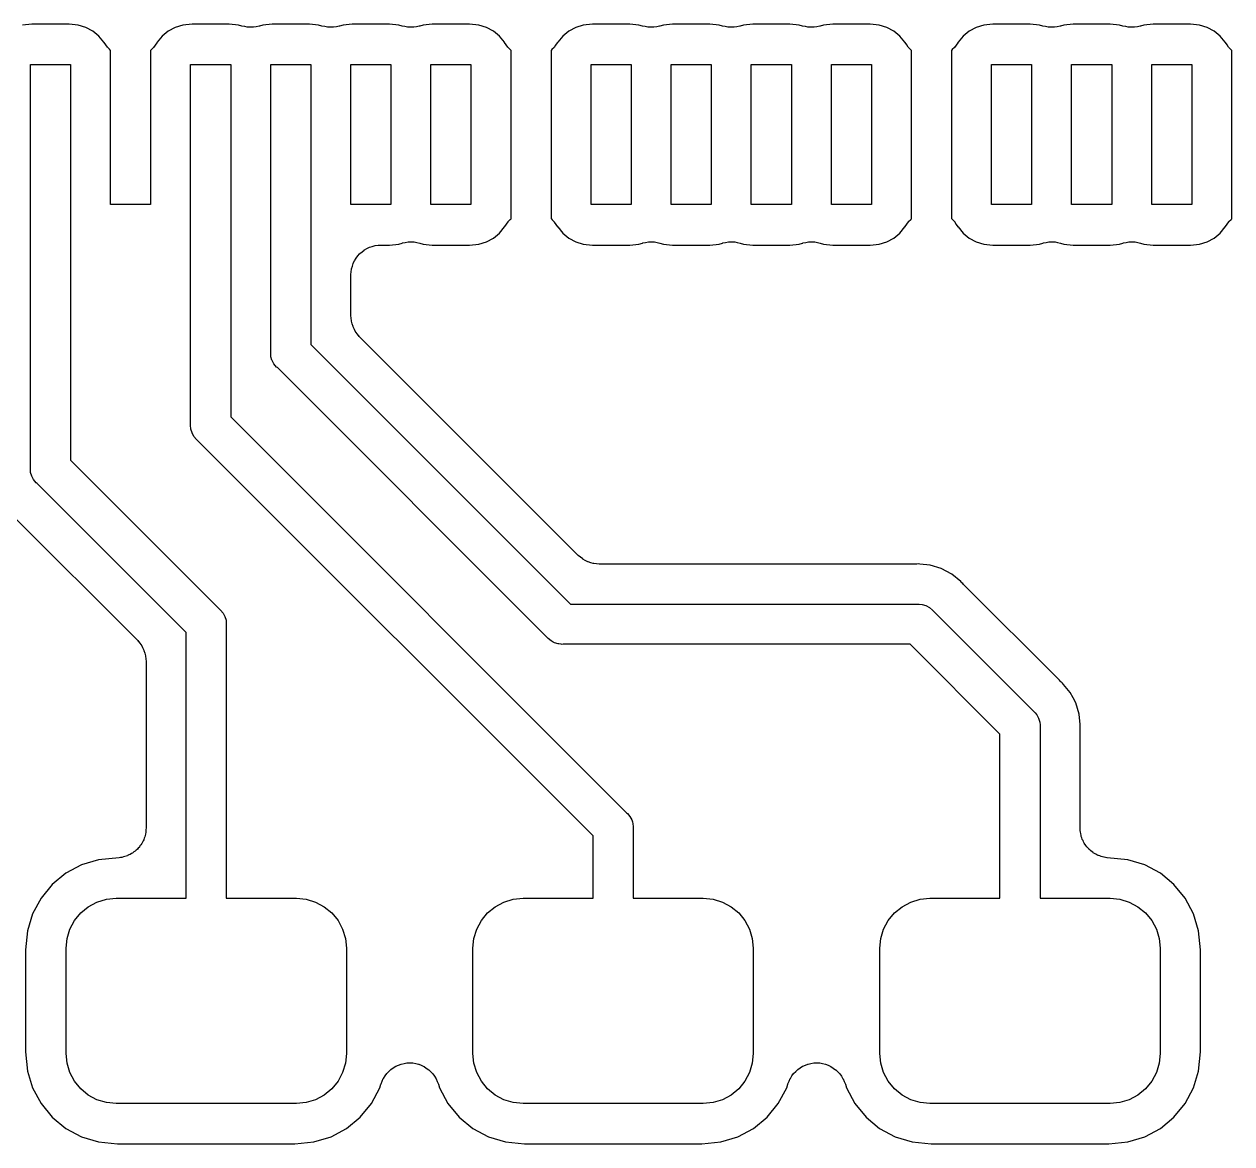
# Model space of a CAD drawing. Extents: x 86.1 to 155.4, y -71.6 to -29.3.
# Drawn here: x 113.9 to 119.93, y -40.19 to -34.59 of the extents above; entities that cross this region are included whole.
import ezdxf

# ---------------------------------------------------------------- set-up
doc = ezdxf.new("R2010")
doc.units = 0
doc.layers.add('BLACK', color=7, linetype='CONTINUOUS')

msp = doc.modelspace()

# ---------------------------------------------------------------- linework, layer by layer
at = {"layer": 'BLACK', "linetype": 'CONTINUOUS'}
for p, q in [((113.937, -34.5943), (113.891, -34.5989)), ((114.123, -34.5943), (113.937, -34.5943)), ((114.169, -34.5989), (114.123, -34.5943)), ((114.207, -34.6103), (114.169, -34.5989)), ((114.242, -34.6289), (114.207, -34.6103)), ((114.653, -34.6103), (114.618, -34.6289)), ((114.691, -34.5989), (114.653, -34.6103)), ((114.737, -34.5943), (114.691, -34.5989)), ((114.923, -34.5943), (114.737, -34.5943)), ((114.969, -34.5989), (114.923, -34.5943)), ((114.986, -34.6041), (114.969, -34.5989)), ((115, -34.6068), (114.986, -34.6041)), ((115.013, -34.6097), (115, -34.6068)), ((115.014, -34.6097), (115.013, -34.6097)), ((115.015, -34.6099), (115.014, -34.6097)), ((115.029, -34.6099), (115.015, -34.6099)), ((115.043, -34.61), (115.029, -34.6099)), ((115.044, -34.6099), (115.043, -34.61)), ((115.058, -34.6072), (115.044, -34.6099)), ((115.044, -34.6099), (115.044, -34.6099)), ((115.072, -34.6047), (115.058, -34.6072)), ((115.073, -34.6042), (115.072, -34.6047)), ((115.074, -34.6041), (115.073, -34.6042)), ((115.073, -34.6042), (115.073, -34.6042)), ((115.073, -34.6042), (115.073, -34.6042)), ((115.091, -34.5989), (115.074, -34.6041)), ((115.137, -34.5943), (115.091, -34.5989)), ((115.323, -34.5943), (115.137, -34.5943)), ((115.369, -34.5989), (115.323, -34.5943)), ((115.386, -34.6041), (115.369, -34.5989)), ((115.4, -34.6068), (115.386, -34.6041)), ((115.413, -34.6097), (115.4, -34.6068)), ((115.414, -34.6097), (115.413, -34.6097)), ((115.415, -34.6099), (115.414, -34.6097)), ((115.429, -34.6099), (115.415, -34.6099)), ((115.443, -34.61), (115.429, -34.6099)), ((115.444, -34.6099), (115.443, -34.61)), ((115.458, -34.6072), (115.444, -34.6099)), ((115.444, -34.6099), (115.444, -34.6099)), ((115.472, -34.6047), (115.458, -34.6072)), ((115.473, -34.6042), (115.472, -34.6047)), ((115.474, -34.6041), (115.473, -34.6042)), ((115.473, -34.6042), (115.473, -34.6042)), ((115.473, -34.6042), (115.473, -34.6042)), ((115.491, -34.5989), (115.474, -34.6041)), ((115.537, -34.5943), (115.491, -34.5989)), ((115.723, -34.5943), (115.537, -34.5943)), ((115.769, -34.5989), (115.723, -34.5943)), ((115.786, -34.6041), (115.769, -34.5989)), ((115.8, -34.6068), (115.786, -34.6041)), ((115.813, -34.6097), (115.8, -34.6068)), ((115.814, -34.6097), (115.813, -34.6097)), ((115.815, -34.6099), (115.814, -34.6097)), ((115.829, -34.6099), (115.815, -34.6099)), ((115.843, -34.61), (115.829, -34.6099)), ((115.844, -34.6099), (115.843, -34.61)), ((115.858, -34.6072), (115.844, -34.6099)), ((115.844, -34.6099), (115.844, -34.6099)), ((115.872, -34.6047), (115.858, -34.6072)), ((115.873, -34.6042), (115.872, -34.6047)), ((115.874, -34.6041), (115.873, -34.6042)), ((115.873, -34.6042), (115.873, -34.6042)), ((115.873, -34.6042), (115.873, -34.6042)), ((115.891, -34.5989), (115.874, -34.6041)), ((115.937, -34.5943), (115.891, -34.5989)), ((116.123, -34.5943), (115.937, -34.5943)), ((116.169, -34.5989), (116.123, -34.5943)), ((116.207, -34.6103), (116.169, -34.5989)), ((116.242, -34.6289), (116.207, -34.6103)), ((116.653, -34.6103), (116.618, -34.6289)), ((116.691, -34.5989), (116.653, -34.6103)), ((116.737, -34.5943), (116.691, -34.5989)), ((116.923, -34.5943), (116.737, -34.5943)), ((116.969, -34.5989), (116.923, -34.5943)), ((116.986, -34.6041), (116.969, -34.5989)), ((117, -34.6068), (116.986, -34.6041)), ((117.013, -34.6097), (117, -34.6068)), ((117.014, -34.6097), (117.013, -34.6097)), ((117.015, -34.6099), (117.014, -34.6097)), ((117.029, -34.6099), (117.015, -34.6099)), ((117.043, -34.61), (117.029, -34.6099)), ((117.044, -34.6099), (117.043, -34.61)), ((117.058, -34.6072), (117.044, -34.6099)), ((117.044, -34.6099), (117.044, -34.6099)), ((117.072, -34.6047), (117.058, -34.6072)), ((117.073, -34.6042), (117.072, -34.6047)), ((117.074, -34.6041), (117.073, -34.6042)), ((117.073, -34.6042), (117.073, -34.6042)), ((117.073, -34.6042), (117.073, -34.6042)), ((117.091, -34.5989), (117.074, -34.6041)), ((117.137, -34.5943), (117.091, -34.5989)), ((117.323, -34.5943), (117.137, -34.5943)), ((117.369, -34.5989), (117.323, -34.5943)), ((117.386, -34.6041), (117.369, -34.5989)), ((117.4, -34.6068), (117.386, -34.6041)), ((117.413, -34.6097), (117.4, -34.6068)), ((117.414, -34.6097), (117.413, -34.6097)), ((117.415, -34.6099), (117.414, -34.6097)), ((117.429, -34.6099), (117.415, -34.6099)), ((117.443, -34.61), (117.429, -34.6099)), ((117.444, -34.6099), (117.443, -34.61)), ((117.458, -34.6072), (117.444, -34.6099)), ((117.444, -34.6099), (117.444, -34.6099)), ((117.472, -34.6047), (117.458, -34.6072)), ((117.473, -34.6042), (117.472, -34.6047)), ((117.474, -34.6041), (117.473, -34.6042)), ((117.473, -34.6042), (117.473, -34.6042)), ((117.473, -34.6042), (117.473, -34.6042)), ((117.491, -34.5989), (117.474, -34.6041)), ((117.537, -34.5943), (117.491, -34.5989)), ((117.723, -34.5943), (117.537, -34.5943)), ((117.769, -34.5989), (117.723, -34.5943)), ((117.786, -34.6041), (117.769, -34.5989)), ((117.8, -34.6068), (117.786, -34.6041)), ((117.813, -34.6097), (117.8, -34.6068)), ((117.814, -34.6097), (117.813, -34.6097)), ((117.815, -34.6099), (117.814, -34.6097)), ((117.829, -34.6099), (117.815, -34.6099)), ((117.843, -34.61), (117.829, -34.6099)), ((117.844, -34.6099), (117.843, -34.61)), ((117.858, -34.6072), (117.844, -34.6099)), ((117.844, -34.6099), (117.844, -34.6099)), ((117.872, -34.6047), (117.858, -34.6072)), ((117.873, -34.6042), (117.872, -34.6047)), ((117.874, -34.6041), (117.873, -34.6042)), ((117.873, -34.6042), (117.873, -34.6042)), ((117.873, -34.6042), (117.873, -34.6042)), ((117.891, -34.5989), (117.874, -34.6041)), ((117.937, -34.5943), (117.891, -34.5989)), ((118.123, -34.5943), (117.937, -34.5943)), ((118.169, -34.5989), (118.123, -34.5943)), ((118.207, -34.6103), (118.169, -34.5989)), ((118.242, -34.6289), (118.207, -34.6103)), ((118.653, -34.6103), (118.618, -34.6289)), ((118.691, -34.5989), (118.653, -34.6103)), ((118.737, -34.5943), (118.691, -34.5989)), ((118.923, -34.5943), (118.737, -34.5943)), ((118.969, -34.5989), (118.923, -34.5943)), ((118.986, -34.6041), (118.969, -34.5989)), ((119, -34.6068), (118.986, -34.6041)), ((119.013, -34.6097), (119, -34.6068)), ((119.014, -34.6097), (119.013, -34.6097)), ((119.015, -34.6099), (119.014, -34.6097)), ((119.029, -34.6099), (119.015, -34.6099)), ((119.043, -34.61), (119.029, -34.6099)), ((119.044, -34.6099), (119.043, -34.61)), ((119.058, -34.6072), (119.044, -34.6099)), ((119.044, -34.6099), (119.044, -34.6099)), ((119.072, -34.6047), (119.058, -34.6072)), ((119.073, -34.6042), (119.072, -34.6047)), ((119.074, -34.6041), (119.073, -34.6042)), ((119.073, -34.6042), (119.073, -34.6042)), ((119.073, -34.6042), (119.073, -34.6042)), ((119.091, -34.5989), (119.074, -34.6041)), ((119.137, -34.5943), (119.091, -34.5989)), ((119.323, -34.5943), (119.137, -34.5943)), ((119.369, -34.5989), (119.323, -34.5943)), ((119.386, -34.6041), (119.369, -34.5989)), ((119.4, -34.6068), (119.386, -34.6041)), ((119.413, -34.6097), (119.4, -34.6068)), ((119.414, -34.6097), (119.413, -34.6097)), ((119.415, -34.6099), (119.414, -34.6097)), ((119.429, -34.6099), (119.415, -34.6099)), ((119.443, -34.61), (119.429, -34.6099)), ((119.444, -34.6099), (119.443, -34.61)), ((119.458, -34.6072), (119.444, -34.6099)), ((119.444, -34.6099), (119.444, -34.6099)), ((119.472, -34.6047), (119.458, -34.6072)), ((119.473, -34.6042), (119.472, -34.6047)), ((119.474, -34.6041), (119.473, -34.6042)), ((119.473, -34.6042), (119.473, -34.6042)), ((119.473, -34.6042), (119.473, -34.6042)), ((119.491, -34.5989), (119.474, -34.6041)), ((119.537, -34.5943), (119.491, -34.5989)), ((119.723, -34.5943), (119.537, -34.5943)), ((119.769, -34.5989), (119.723, -34.5943)), ((119.807, -34.6103), (119.769, -34.5989)), ((119.842, -34.6289), (119.807, -34.6103)), ((114.272, -34.6539), (114.242, -34.6289)), ((114.297, -34.6844), (114.272, -34.6539)), ((114.588, -34.6539), (114.563, -34.6844)), ((114.618, -34.6289), (114.588, -34.6539)), ((116.272, -34.6539), (116.242, -34.6289)), ((116.297, -34.6844), (116.272, -34.6539)), ((116.588, -34.6539), (116.563, -34.6844)), ((116.618, -34.6289), (116.588, -34.6539)), ((118.272, -34.6539), (118.242, -34.6289)), ((118.297, -34.6844), (118.272, -34.6539)), ((118.588, -34.6539), (118.563, -34.6844)), ((118.618, -34.6289), (118.588, -34.6539)), ((119.872, -34.6539), (119.842, -34.6289)), ((119.897, -34.6844), (119.872, -34.6539)), ((114.298, -34.6855), (114.297, -34.6844)), ((114.306, -34.6973), (114.298, -34.6855)), ((114.314, -34.7093), (114.306, -34.6973)), ((114.314, -34.7096), (114.314, -34.7093)), ((114.314, -34.7098), (114.314, -34.7096)), ((114.324, -34.7201), (114.314, -34.7098)), ((114.33, -34.726), (114.324, -34.7201)), ((114.33, -34.796), (114.33, -34.726)), ((114.534, -34.7214), (114.53, -34.7258)), ((114.53, -34.7258), (114.53, -35.496)), ((114.545, -34.7115), (114.534, -34.7214)), ((114.553, -34.699), (114.545, -34.711)), ((114.545, -34.711), (114.545, -34.7112)), ((114.545, -34.7112), (114.545, -34.7115)), ((114.561, -34.6873), (114.553, -34.699)), ((114.562, -34.6868), (114.561, -34.6873)), ((114.563, -34.6844), (114.562, -34.6855)), ((114.562, -34.6855), (114.562, -34.6867)), ((114.562, -34.6867), (114.562, -34.6868)), ((114.562, -34.6868), (114.562, -34.6868)), ((116.298, -34.6855), (116.297, -34.6844)), ((116.306, -34.6973), (116.298, -34.6855)), ((116.314, -34.7093), (116.306, -34.6973)), ((116.314, -34.7096), (116.314, -34.7093)), ((116.314, -34.7098), (116.314, -34.7096)), ((116.324, -34.7201), (116.314, -34.7098)), ((116.33, -34.726), (116.324, -34.7201)), ((116.33, -34.796), (116.33, -34.726)), ((116.534, -34.7214), (116.53, -34.7258)), ((116.53, -34.7258), (116.53, -35.566)), ((116.545, -34.7115), (116.534, -34.7214)), ((116.553, -34.699), (116.545, -34.711)), ((116.545, -34.711), (116.545, -34.7112)), ((116.545, -34.7112), (116.545, -34.7115)), ((116.561, -34.6873), (116.553, -34.699)), ((116.562, -34.6868), (116.561, -34.6873)), ((116.563, -34.6844), (116.562, -34.6855)), ((116.562, -34.6855), (116.562, -34.6867)), ((116.562, -34.6867), (116.562, -34.6868)), ((116.562, -34.6868), (116.562, -34.6868)), ((118.298, -34.6855), (118.297, -34.6844)), ((118.306, -34.6973), (118.298, -34.6855)), ((118.314, -34.7093), (118.306, -34.6973)), ((118.314, -34.7096), (118.314, -34.7093)), ((118.314, -34.7098), (118.314, -34.7096)), ((118.324, -34.7201), (118.314, -34.7098)), ((118.33, -34.726), (118.324, -34.7201)), ((118.33, -34.796), (118.33, -34.726)), ((118.534, -34.7214), (118.53, -34.7258)), ((118.53, -34.7258), (118.53, -35.566)), ((118.545, -34.7115), (118.534, -34.7214)), ((118.553, -34.699), (118.545, -34.711)), ((118.545, -34.711), (118.545, -34.7112)), ((118.545, -34.7112), (118.545, -34.7115)), ((118.561, -34.6873), (118.553, -34.699)), ((118.562, -34.6868), (118.561, -34.6873)), ((118.563, -34.6844), (118.562, -34.6855)), ((118.562, -34.6855), (118.562, -34.6867)), ((118.562, -34.6867), (118.562, -34.6868)), ((118.562, -34.6868), (118.562, -34.6868)), ((119.898, -34.6855), (119.897, -34.6844)), ((119.906, -34.6973), (119.898, -34.6855)), ((119.914, -34.7093), (119.906, -34.6973)), ((119.914, -34.7096), (119.914, -34.7093)), ((119.914, -34.7098), (119.914, -34.7096)), ((119.924, -34.7201), (119.914, -34.7098)), ((119.93, -34.726), (119.924, -34.7201)), ((119.93, -34.796), (119.93, -34.726)), ((113.93, -35.1411), (113.93, -34.796)), ((113.93, -34.796), (114.13, -34.796)), ((114.13, -34.796), (114.13, -36.7726)), ((114.33, -35.496), (114.33, -34.796)), ((114.73, -35.1411), (114.73, -34.796)), ((114.73, -34.796), (114.93, -34.796)), ((114.93, -34.796), (114.93, -36.5566)), ((115.13, -35.1411), (115.13, -34.796)), ((115.13, -34.796), (115.33, -34.796)), ((115.33, -34.796), (115.33, -36.1946)), ((115.53, -35.496), (115.53, -34.796)), ((115.53, -34.796), (115.73, -34.796)), ((115.73, -34.796), (115.73, -35.496)), ((115.93, -35.496), (115.93, -34.796)), ((115.93, -34.796), (116.13, -34.796)), ((116.13, -34.796), (116.13, -35.496)), ((116.33, -35.1411), (116.33, -34.796)), ((116.73, -35.496), (116.73, -34.796)), ((116.73, -34.796), (116.93, -34.796)), ((116.93, -34.796), (116.93, -35.496)), ((117.13, -35.496), (117.13, -34.796)), ((117.13, -34.796), (117.33, -34.796)), ((117.33, -34.796), (117.33, -35.496)), ((117.53, -35.496), (117.53, -34.796)), ((117.53, -34.796), (117.73, -34.796)), ((117.73, -34.796), (117.73, -35.496)), ((117.93, -35.496), (117.93, -34.796)), ((117.93, -34.796), (118.13, -34.796)), ((118.13, -34.796), (118.13, -35.496)), ((118.33, -35.496), (118.33, -34.796)), ((118.33, -34.796), (118.33, -34.796)), ((118.73, -35.496), (118.73, -34.796)), ((118.73, -34.796), (118.93, -34.796)), ((118.93, -34.796), (118.93, -35.496)), ((119.13, -35.496), (119.13, -34.796)), ((119.13, -34.796), (119.33, -34.796)), ((119.33, -34.796), (119.33, -35.496)), ((119.53, -35.496), (119.53, -34.796)), ((119.53, -34.796), (119.73, -34.796)), ((119.73, -34.796), (119.73, -35.496)), ((119.93, -35.1411), (119.93, -34.796)), ((113.93, -36.8091), (113.93, -35.1411)), ((114.73, -36.5931), (114.73, -35.1411)), ((115.13, -36.2311), (115.13, -35.1411)), ((116.33, -35.5662), (116.33, -35.1411)), ((119.93, -35.5662), (119.93, -35.1411)), ((114.53, -35.496), (114.33, -35.496)), ((115.73, -35.496), (115.53, -35.496)), ((116.13, -35.496), (115.93, -35.496)), ((116.93, -35.496), (116.73, -35.496)), ((117.33, -35.496), (117.13, -35.496)), ((117.73, -35.496), (117.53, -35.496)), ((118.13, -35.496), (117.93, -35.496)), ((118.33, -35.5662), (118.33, -35.496)), ((118.33, -35.496), (118.33, -35.496)), ((118.93, -35.496), (118.73, -35.496)), ((119.33, -35.496), (119.13, -35.496)), ((119.73, -35.496), (119.53, -35.496)), ((116.307, -35.5928), (116.315, -35.581)), ((116.315, -35.5805), (116.326, -35.5706)), ((116.315, -35.5808), (116.315, -35.5805)), ((116.315, -35.581), (116.315, -35.5808)), ((116.326, -35.5706), (116.33, -35.5662)), ((116.53, -35.566), (116.536, -35.5719)), ((116.536, -35.5719), (116.546, -35.5822)), ((116.546, -35.5822), (116.546, -35.5824)), ((116.546, -35.5824), (116.546, -35.5827)), ((116.546, -35.5827), (116.554, -35.5946)), ((118.307, -35.5928), (118.315, -35.581)), ((118.315, -35.5805), (118.326, -35.5706)), ((118.315, -35.5808), (118.315, -35.5805)), ((118.315, -35.581), (118.315, -35.5808)), ((118.326, -35.5706), (118.33, -35.5662)), ((118.53, -35.566), (118.536, -35.5719)), ((118.536, -35.5719), (118.546, -35.5822)), ((118.546, -35.5822), (118.546, -35.5824)), ((118.546, -35.5824), (118.546, -35.5827)), ((118.546, -35.5827), (118.554, -35.5946)), ((119.907, -35.5928), (119.915, -35.581)), ((119.915, -35.5805), (119.926, -35.5706)), ((119.915, -35.5808), (119.915, -35.5805)), ((119.915, -35.581), (119.915, -35.5808)), ((119.926, -35.5706), (119.93, -35.5662)), ((116.242, -35.6631), (116.272, -35.6381)), ((116.272, -35.6381), (116.297, -35.6076)), ((116.297, -35.6076), (116.298, -35.6065)), ((116.298, -35.6052), (116.299, -35.6047)), ((116.298, -35.6053), (116.298, -35.6052)), ((116.298, -35.6052), (116.298, -35.6052)), ((116.298, -35.6065), (116.298, -35.6053)), ((116.299, -35.6047), (116.307, -35.5928)), ((116.554, -35.5946), (116.562, -35.6065)), ((116.562, -35.6065), (116.563, -35.6076)), ((116.563, -35.6076), (116.588, -35.6381)), ((116.588, -35.6381), (116.618, -35.6631)), ((118.242, -35.6631), (118.272, -35.6381)), ((118.272, -35.6381), (118.297, -35.6076)), ((118.297, -35.6076), (118.298, -35.6065)), ((118.298, -35.6052), (118.299, -35.6047)), ((118.298, -35.6053), (118.298, -35.6052)), ((118.298, -35.6052), (118.298, -35.6052)), ((118.298, -35.6065), (118.298, -35.6053)), ((118.299, -35.6047), (118.307, -35.5928)), ((118.554, -35.5946), (118.562, -35.6065)), ((118.562, -35.6065), (118.563, -35.6076)), ((118.563, -35.6076), (118.588, -35.6381)), ((118.588, -35.6381), (118.618, -35.6631)), ((119.842, -35.6631), (119.872, -35.6381)), ((119.872, -35.6381), (119.897, -35.6076)), ((119.897, -35.6076), (119.898, -35.6065)), ((119.898, -35.6052), (119.899, -35.6047)), ((119.898, -35.6053), (119.898, -35.6052)), ((119.898, -35.6052), (119.898, -35.6052)), ((119.898, -35.6065), (119.898, -35.6053)), ((119.899, -35.6047), (119.907, -35.5928)), ((115.624, -35.7086), (115.637, -35.7046)), ((115.637, -35.7046), (115.651, -35.7005)), ((115.651, -35.7005), (115.652, -35.7004)), ((115.651, -35.7005), (115.651, -35.7005)), ((115.652, -35.7004), (115.666, -35.6991)), ((115.666, -35.6991), (115.68, -35.6977)), ((115.68, -35.6977), (115.723, -35.6977)), ((115.723, -35.6977), (115.769, -35.6931)), ((115.769, -35.6931), (115.786, -35.6879)), ((115.786, -35.6879), (115.787, -35.6878)), ((115.787, -35.6878), (115.788, -35.6873)), ((115.787, -35.6878), (115.787, -35.6878)), ((115.787, -35.6878), (115.787, -35.6878)), ((115.788, -35.6873), (115.802, -35.6848)), ((115.802, -35.6848), (115.816, -35.6821)), ((115.816, -35.6821), (115.817, -35.682)), ((115.816, -35.6821), (115.816, -35.6821)), ((115.817, -35.682), (115.831, -35.6821)), ((115.831, -35.6821), (115.845, -35.6821)), ((115.845, -35.6821), (115.846, -35.6823)), ((115.846, -35.6823), (115.847, -35.6823)), ((115.847, -35.6823), (115.86, -35.6852)), ((115.86, -35.6852), (115.874, -35.6879)), ((115.874, -35.6879), (115.891, -35.6931)), ((115.891, -35.6931), (115.937, -35.6977)), ((115.937, -35.6977), (116.123, -35.6977)), ((116.123, -35.6977), (116.169, -35.6931)), ((116.169, -35.6931), (116.207, -35.6817)), ((116.207, -35.6817), (116.242, -35.6631)), ((116.618, -35.6631), (116.653, -35.6817)), ((116.653, -35.6817), (116.691, -35.6931)), ((116.691, -35.6931), (116.737, -35.6977)), ((116.737, -35.6977), (116.923, -35.6977)), ((116.923, -35.6977), (116.969, -35.6931)), ((116.969, -35.6931), (116.986, -35.6879)), ((116.986, -35.6879), (116.987, -35.6878)), ((116.987, -35.6878), (116.988, -35.6873)), ((116.987, -35.6878), (116.987, -35.6878)), ((116.987, -35.6878), (116.987, -35.6878)), ((116.988, -35.6873), (117.002, -35.6848)), ((117.002, -35.6848), (117.016, -35.6821)), ((117.016, -35.6821), (117.017, -35.682)), ((117.016, -35.6821), (117.016, -35.6821)), ((117.017, -35.682), (117.031, -35.6821)), ((117.031, -35.6821), (117.045, -35.6821)), ((117.045, -35.6821), (117.046, -35.6823)), ((117.046, -35.6823), (117.047, -35.6823)), ((117.047, -35.6823), (117.06, -35.6852)), ((117.06, -35.6852), (117.074, -35.6879)), ((117.074, -35.6879), (117.091, -35.6931)), ((117.091, -35.6931), (117.137, -35.6977)), ((117.137, -35.6977), (117.323, -35.6977)), ((117.323, -35.6977), (117.369, -35.6931)), ((117.369, -35.6931), (117.386, -35.6879)), ((117.386, -35.6879), (117.387, -35.6878)), ((117.387, -35.6878), (117.388, -35.6873)), ((117.387, -35.6878), (117.387, -35.6878)), ((117.387, -35.6878), (117.387, -35.6878)), ((117.388, -35.6873), (117.402, -35.6848)), ((117.402, -35.6848), (117.416, -35.6821)), ((117.416, -35.6821), (117.417, -35.682)), ((117.416, -35.6821), (117.416, -35.6821)), ((117.417, -35.682), (117.431, -35.6821)), ((117.431, -35.6821), (117.445, -35.6821)), ((117.445, -35.6821), (117.446, -35.6823)), ((117.446, -35.6823), (117.447, -35.6823)), ((117.447, -35.6823), (117.46, -35.6852)), ((117.46, -35.6852), (117.474, -35.6879)), ((117.474, -35.6879), (117.491, -35.6931)), ((117.491, -35.6931), (117.537, -35.6977)), ((117.537, -35.6977), (117.723, -35.6977)), ((117.723, -35.6977), (117.769, -35.6931)), ((117.769, -35.6931), (117.786, -35.6879)), ((117.786, -35.6879), (117.787, -35.6878)), ((117.787, -35.6878), (117.788, -35.6873)), ((117.787, -35.6878), (117.787, -35.6878)), ((117.787, -35.6878), (117.787, -35.6878)), ((117.788, -35.6873), (117.802, -35.6848)), ((117.802, -35.6848), (117.816, -35.6821)), ((117.816, -35.6821), (117.817, -35.682)), ((117.816, -35.6821), (117.816, -35.6821)), ((117.817, -35.682), (117.831, -35.6821)), ((117.831, -35.6821), (117.845, -35.6821)), ((117.845, -35.6821), (117.846, -35.6823)), ((117.846, -35.6823), (117.847, -35.6823)), ((117.847, -35.6823), (117.86, -35.6852)), ((117.86, -35.6852), (117.874, -35.6879)), ((117.874, -35.6879), (117.891, -35.6931)), ((117.891, -35.6931), (117.937, -35.6977)), ((117.937, -35.6977), (118.123, -35.6977)), ((118.123, -35.6977), (118.169, -35.6931)), ((118.169, -35.6931), (118.207, -35.6817)), ((118.207, -35.6817), (118.242, -35.6631)), ((118.618, -35.6631), (118.653, -35.6817)), ((118.653, -35.6817), (118.691, -35.6931)), ((118.691, -35.6931), (118.737, -35.6977)), ((118.737, -35.6977), (118.923, -35.6977)), ((118.923, -35.6977), (118.969, -35.6931)), ((118.969, -35.6931), (118.986, -35.6879)), ((118.986, -35.6879), (118.987, -35.6878)), ((118.987, -35.6878), (118.988, -35.6873)), ((118.987, -35.6878), (118.987, -35.6878)), ((118.987, -35.6878), (118.987, -35.6878)), ((118.988, -35.6873), (119.002, -35.6848)), ((119.002, -35.6848), (119.016, -35.6821)), ((119.016, -35.6821), (119.017, -35.682)), ((119.016, -35.6821), (119.016, -35.6821)), ((119.017, -35.682), (119.031, -35.6821)), ((119.031, -35.6821), (119.045, -35.6821)), ((119.045, -35.6821), (119.046, -35.6823)), ((119.046, -35.6823), (119.047, -35.6823)), ((119.047, -35.6823), (119.06, -35.6852)), ((119.06, -35.6852), (119.074, -35.6879)), ((119.074, -35.6879), (119.091, -35.6931)), ((119.091, -35.6931), (119.137, -35.6977)), ((119.137, -35.6977), (119.323, -35.6977)), ((119.323, -35.6977), (119.369, -35.6931)), ((119.369, -35.6931), (119.386, -35.6879)), ((119.386, -35.6879), (119.387, -35.6878)), ((119.387, -35.6878), (119.388, -35.6873)), ((119.387, -35.6878), (119.387, -35.6878)), ((119.387, -35.6878), (119.387, -35.6878)), ((119.388, -35.6873), (119.402, -35.6848)), ((119.402, -35.6848), (119.416, -35.6821)), ((119.416, -35.6821), (119.417, -35.682)), ((119.416, -35.6821), (119.416, -35.6821)), ((119.417, -35.682), (119.431, -35.6821)), ((119.431, -35.6821), (119.445, -35.6821)), ((119.445, -35.6821), (119.446, -35.6823)), ((119.446, -35.6823), (119.447, -35.6823)), ((119.447, -35.6823), (119.46, -35.6852)), ((119.46, -35.6852), (119.474, -35.6879)), ((119.474, -35.6879), (119.491, -35.6931)), ((119.491, -35.6931), (119.537, -35.6977)), ((119.537, -35.6977), (119.723, -35.6977)), ((119.723, -35.6977), (119.769, -35.6931)), ((119.769, -35.6931), (119.807, -35.6817)), ((119.807, -35.6817), (119.842, -35.6631)), ((115.549, -35.7762), (115.556, -35.7638)), ((115.556, -35.7629), (115.565, -35.7521)), ((115.556, -35.7634), (115.556, -35.7629)), ((115.556, -35.7638), (115.556, -35.7634)), ((115.565, -35.7521), (115.574, -35.7413)), ((115.574, -35.7413), (115.575, -35.7409)), ((115.575, -35.7405), (115.586, -35.7317)), ((115.575, -35.7409), (115.575, -35.7405)), ((115.586, -35.7317), (115.597, -35.7228)), ((115.597, -35.7225), (115.598, -35.7222)), ((115.597, -35.7228), (115.597, -35.7225)), ((115.598, -35.7222), (115.61, -35.7156)), ((115.61, -35.7156), (115.623, -35.709)), ((115.623, -35.7089), (115.624, -35.7086)), ((115.623, -35.709), (115.623, -35.7089)), ((115.532, -35.8316), (115.533, -35.8175)), ((115.533, -35.8165), (115.538, -35.803)), ((115.533, -35.817), (115.533, -35.8165)), ((115.533, -35.8175), (115.533, -35.817)), ((115.538, -35.803), (115.542, -35.7896)), ((115.542, -35.7886), (115.549, -35.7762)), ((115.542, -35.7891), (115.542, -35.7886)), ((115.542, -35.7896), (115.542, -35.7891)), ((115.53, -35.8456), (115.532, -35.8316)), ((115.53, -35.8466), (115.53, -35.8456)), ((115.53, -35.8467), (115.53, -35.8466)), ((115.53, -35.8466), (115.53, -35.8466)), ((115.53, -35.8477), (115.53, -35.8467)), ((115.53, -36.0496), (115.53, -35.8477)), ((115.531, -36.0634), (115.53, -36.0496)), ((115.533, -36.0772), (115.531, -36.0634)), ((115.533, -36.078), (115.533, -36.0772)), ((115.533, -36.0787), (115.533, -36.078)), ((115.537, -36.0921), (115.533, -36.0787)), ((115.541, -36.1053), (115.537, -36.0921)), ((115.541, -36.106), (115.541, -36.1053)), ((115.541, -36.1068), (115.541, -36.106)), ((115.548, -36.119), (115.541, -36.1068)), ((115.554, -36.1313), (115.548, -36.119)), ((115.555, -36.1319), (115.554, -36.1313)), ((115.555, -36.1326), (115.555, -36.1319)), ((115.564, -36.1434), (115.555, -36.1326)), ((115.572, -36.1542), (115.564, -36.1434)), ((115.574, -36.1553), (115.572, -36.1542)), ((115.574, -36.1557), (115.574, -36.1553)), ((115.574, -36.1553), (115.574, -36.1553)), ((115.574, -36.1553), (115.574, -36.1553)), ((116.666, -37.2481), (115.574, -36.1557)), ((115.13, -36.236), (115.13, -36.2311)), ((115.131, -36.2556), (115.13, -36.236)), ((115.33, -36.1946), (116.627, -37.492)), ((115.136, -36.2721), (115.131, -36.2556)), ((115.137, -36.2745), (115.136, -36.2721)), ((115.146, -36.2918), (115.137, -36.2745)), ((115.159, -36.3071), (115.146, -36.2918)), ((115.163, -36.3102), (115.159, -36.3071)), ((116.512, -37.6592), (115.163, -36.3102)), ((114.73, -36.598), (114.73, -36.5931)), ((114.731, -36.6176), (114.73, -36.598)), ((114.93, -36.5566), (116.907, -38.5338)), ((114.737, -36.6363), (114.731, -36.6176)), ((114.737, -36.6365), (114.737, -36.6363)), ((114.746, -36.6538), (114.737, -36.6365)), ((114.759, -36.6691), (114.746, -36.6538)), ((114.763, -36.6722), (114.759, -36.6691)), ((116.74, -38.6494), (114.763, -36.6722)), ((114.13, -36.7726), (114.875, -37.5178)), ((113.93, -36.814), (113.93, -36.8091)), ((113.931, -36.8336), (113.93, -36.814)), ((113.937, -36.8515), (113.931, -36.8336)), ((113.937, -36.8525), (113.937, -36.8515)), ((113.946, -36.8698), (113.937, -36.8525)), ((113.959, -36.8851), (113.946, -36.8698)), ((113.963, -36.8882), (113.959, -36.8851)), ((114.708, -37.6334), (113.963, -36.8882)), ((113.833, -37.0418), (114.464, -37.6723)), ((116.677, -37.2569), (116.666, -37.2481)), ((116.688, -37.2658), (116.677, -37.2569)), ((116.688, -37.2661), (116.688, -37.2658)), ((116.689, -37.2666), (116.688, -37.2661)), ((116.701, -37.2732), (116.689, -37.2666)), ((116.713, -37.2799), (116.701, -37.2732)), ((116.714, -37.2801), (116.713, -37.2799)), ((116.715, -37.2805), (116.714, -37.2801)), ((116.728, -37.2845), (116.715, -37.2805)), ((116.741, -37.2887), (116.728, -37.2845)), ((116.742, -37.2888), (116.741, -37.2887)), ((116.743, -37.289), (116.742, -37.2888)), ((116.757, -37.2904), (116.743, -37.289)), ((116.77, -37.292), (116.757, -37.2904)), ((116.772, -37.292), (116.77, -37.292)), ((118.342, -37.292), (116.772, -37.292)), ((116.772, -37.292), (116.772, -37.292)), ((116.772, -37.292), (116.772, -37.292)), ((116.772, -37.292), (116.772, -37.292)), ((118.348, -37.2914), (118.342, -37.292)), ((118.355, -37.2915), (118.348, -37.2914)), ((118.357, -37.2913), (118.355, -37.2915)), ((118.364, -37.2905), (118.357, -37.2913)), ((118.371, -37.2913), (118.364, -37.2905)), ((118.423, -37.2963), (118.371, -37.2913)), ((118.371, -37.2913), (118.371, -37.2913)), ((118.479, -37.3135), (118.423, -37.2963)), ((118.531, -37.3414), (118.479, -37.3135)), ((118.577, -37.3788), (118.531, -37.3414)), ((118.582, -37.3846), (118.577, -37.3788)), ((118.586, -37.3891), (118.582, -37.3846)), ((118.59, -37.394), (118.586, -37.3891)), ((118.592, -37.3955), (118.59, -37.394)), ((119.069, -37.8722), (118.592, -37.3955)), ((116.627, -37.492), (118.359, -37.492)), ((118.359, -37.492), (118.364, -37.4915)), ((118.364, -37.4915), (118.369, -37.492)), ((118.369, -37.492), (118.369, -37.492)), ((118.369, -37.492), (118.384, -37.4934)), ((118.384, -37.4934), (118.402, -37.4992)), ((118.402, -37.4992), (118.42, -37.5085)), ((118.42, -37.5085), (118.435, -37.5209)), ((114.875, -37.5178), (114.879, -37.5209)), ((114.879, -37.5209), (114.892, -37.5362)), ((114.892, -37.5362), (114.901, -37.5535)), ((114.901, -37.5535), (114.907, -37.5724)), ((114.907, -37.5724), (114.908, -37.5871)), ((118.435, -37.5209), (118.438, -37.5248)), ((118.438, -37.5248), (118.939, -38.0258)), ((114.708, -38.961), (114.708, -37.6334)), ((114.908, -37.5871), (114.908, -37.5871)), ((114.908, -37.5871), (114.908, -37.592)), ((114.908, -37.592), (114.908, -37.5969)), ((114.908, -37.5969), (114.908, -38.961)), ((114.464, -37.6723), (114.464, -37.6727)), ((114.464, -37.6727), (114.464, -37.6727)), ((114.464, -37.6727), (114.464, -37.6727)), ((114.464, -37.6727), (114.466, -37.6738)), ((114.466, -37.6738), (114.474, -37.6846)), ((114.474, -37.6846), (114.483, -37.6954)), ((114.483, -37.6954), (114.483, -37.6961)), ((114.483, -37.6961), (114.484, -37.6967)), ((114.484, -37.6967), (114.49, -37.709)), ((116.515, -37.6631), (116.512, -37.6592)), ((116.53, -37.6755), (116.515, -37.6631)), ((116.541, -37.6816), (116.53, -37.6755)), ((116.548, -37.6848), (116.541, -37.6816)), ((116.566, -37.6906), (116.548, -37.6848)), ((116.568, -37.6907), (116.566, -37.6906)), ((116.581, -37.692), (116.568, -37.6907)), ((116.586, -37.6925), (116.581, -37.692)), ((116.581, -37.692), (116.581, -37.692)), ((116.591, -37.692), (116.586, -37.6925)), ((118.323, -37.692), (116.591, -37.692)), ((118.772, -38.1414), (118.323, -37.692)), ((114.49, -37.709), (114.497, -37.7212)), ((114.497, -37.7212), (114.497, -37.722)), ((114.497, -37.722), (114.497, -37.7227)), ((114.497, -37.7227), (114.501, -37.736)), ((114.501, -37.736), (114.505, -37.7493)), ((114.505, -37.7493), (114.505, -37.75)), ((114.505, -37.75), (114.505, -37.7508)), ((114.505, -37.7508), (114.507, -37.7646)), ((114.507, -37.7646), (114.508, -37.7784)), ((114.508, -37.7784), (114.508, -38.6093)), ((119.073, -37.8763), (119.069, -37.8722)), ((119.078, -37.8808), (119.073, -37.8763)), ((119.079, -37.8821), (119.078, -37.8808)), ((119.085, -37.8868), (119.079, -37.8821)), ((119.09, -37.8926), (119.085, -37.8868)), ((119.123, -37.9325), (119.09, -37.8926)), ((119.09, -37.8926), (119.09, -37.8926)), ((119.137, -37.9599), (119.123, -37.9325)), ((119.151, -37.9846), (119.137, -37.9599)), ((119.137, -37.9599), (119.137, -37.9599)), ((119.168, -38.0412), (119.151, -37.9846)), ((118.939, -38.0258), (118.943, -38.0289)), ((118.943, -38.0289), (118.946, -38.0328)), ((118.946, -38.0328), (118.946, -38.0328)), ((118.946, -38.0328), (118.947, -38.034)), ((118.947, -38.034), (118.956, -38.0442)), ((118.956, -38.0442), (118.965, -38.0615)), ((119.173, -38.0923), (119.168, -38.0412)), ((118.965, -38.0615), (118.971, -38.0804)), ((118.971, -38.0804), (118.972, -38.0951)), ((118.972, -38.0951), (118.972, -38.0951)), ((118.972, -38.0951), (118.972, -38.1)), ((118.972, -38.1), (118.972, -38.1049)), ((118.972, -38.1049), (118.972, -38.961)), ((119.172, -38.12), (119.173, -38.1137)), ((119.173, -38.0926), (119.173, -38.0923)), ((119.173, -38.1), (119.173, -38.0926)), ((119.173, -38.1074), (119.173, -38.1)), ((119.173, -38.1137), (119.173, -38.1074)), ((118.772, -38.961), (118.772, -38.1414)), ((119.172, -38.1221), (119.172, -38.12)), ((119.172, -38.6093), (119.172, -38.1221)), ((116.907, -38.5338), (116.911, -38.5369)), ((116.911, -38.5369), (116.924, -38.5522)), ((116.924, -38.5522), (116.933, -38.5695)), ((116.933, -38.5695), (116.936, -38.5796)), ((116.936, -38.5796), (116.939, -38.5884)), ((116.939, -38.5884), (116.939, -38.5884)), ((116.939, -38.5884), (116.94, -38.6031)), ((114.498, -38.6604), (114.496, -38.6674)), ((114.501, -38.6536), (114.498, -38.6604)), ((114.503, -38.647), (114.501, -38.6536)), ((114.505, -38.6405), (114.503, -38.647)), ((114.506, -38.6321), (114.505, -38.6395)), ((114.505, -38.6395), (114.505, -38.64)), ((114.505, -38.64), (114.505, -38.6405)), ((114.507, -38.6249), (114.506, -38.6321)), ((114.508, -38.6114), (114.507, -38.6182)), ((114.507, -38.6182), (114.507, -38.6249)), ((114.508, -38.6093), (114.508, -38.6103)), ((114.508, -38.6103), (114.508, -38.6104)), ((114.508, -38.6104), (114.508, -38.6104)), ((114.508, -38.6104), (114.508, -38.6114)), ((116.74, -38.961), (116.74, -38.6494)), ((116.94, -38.6031), (116.94, -38.6031)), ((116.94, -38.6031), (116.94, -38.608)), ((116.94, -38.608), (116.94, -38.6129)), ((116.94, -38.6129), (116.94, -38.961)), ((119.173, -38.6161), (119.172, -38.6093)), ((119.173, -38.6228), (119.173, -38.6161)), ((119.174, -38.6301), (119.173, -38.6228)), ((119.175, -38.6374), (119.174, -38.6301)), ((119.175, -38.6379), (119.175, -38.6374)), ((119.175, -38.6384), (119.175, -38.6379)), ((119.177, -38.6449), (119.175, -38.6384)), ((119.178, -38.6516), (119.177, -38.6449)), ((119.181, -38.6584), (119.178, -38.6516)), ((119.183, -38.6655), (119.181, -38.6584)), ((114.458, -38.7207), (114.453, -38.7255)), ((114.463, -38.7165), (114.458, -38.7207)), ((114.464, -38.7157), (114.463, -38.7161)), ((114.463, -38.7161), (114.463, -38.7165)), ((114.468, -38.71), (114.464, -38.7157)), ((114.474, -38.7049), (114.468, -38.71)), ((114.477, -38.6993), (114.474, -38.7049)), ((114.482, -38.6941), (114.477, -38.6993)), ((114.486, -38.6867), (114.482, -38.6932)), ((114.482, -38.6932), (114.482, -38.6936)), ((114.482, -38.6936), (114.482, -38.6941)), ((114.49, -38.6806), (114.486, -38.6867)), ((114.493, -38.6744), (114.49, -38.6806)), ((114.496, -38.6684), (114.493, -38.6744)), ((114.496, -38.6674), (114.496, -38.6679)), ((114.496, -38.6679), (114.496, -38.6684)), ((119.183, -38.666), (119.183, -38.6655)), ((119.183, -38.6665), (119.183, -38.666)), ((119.187, -38.6725), (119.183, -38.6665)), ((119.189, -38.6787), (119.187, -38.6725)), ((119.193, -38.6849), (119.189, -38.6787)), ((119.196, -38.6914), (119.193, -38.6849)), ((119.197, -38.6919), (119.196, -38.6914)), ((119.197, -38.6923), (119.197, -38.6919)), ((119.201, -38.6976), (119.197, -38.6923)), ((119.205, -38.7032), (119.201, -38.6976)), ((119.21, -38.7085), (119.205, -38.7032)), ((119.215, -38.7143), (119.21, -38.7085)), ((119.215, -38.7146), (119.215, -38.7143)), ((119.216, -38.715), (119.215, -38.7146)), ((119.221, -38.7193), (119.216, -38.715)), ((119.226, -38.7242), (119.221, -38.7193)), ((114.27, -38.7687), (114.185, -38.7944)), ((114.373, -38.7586), (114.27, -38.7687)), ((114.379, -38.7573), (114.373, -38.7586)), ((114.386, -38.7567), (114.379, -38.7573)), ((114.387, -38.7565), (114.386, -38.7567)), ((114.394, -38.7543), (114.387, -38.7565)), ((114.387, -38.7565), (114.387, -38.7565)), ((114.401, -38.7529), (114.394, -38.7543)), ((114.408, -38.7503), (114.401, -38.7529)), ((114.414, -38.7484), (114.408, -38.7503)), ((114.415, -38.7481), (114.414, -38.7484)), ((114.422, -38.7445), (114.415, -38.748)), ((114.415, -38.748), (114.415, -38.7481)), ((114.428, -38.7417), (114.422, -38.7445)), ((114.434, -38.738), (114.428, -38.7417)), ((114.44, -38.7348), (114.434, -38.738)), ((114.441, -38.7345), (114.44, -38.7348)), ((114.447, -38.7296), (114.441, -38.7342)), ((114.441, -38.7342), (114.441, -38.7345)), ((114.453, -38.7255), (114.447, -38.7296)), ((119.232, -38.7283), (119.226, -38.7242)), ((119.237, -38.7331), (119.232, -38.7283)), ((119.238, -38.7333), (119.237, -38.7331)), ((119.238, -38.7337), (119.238, -38.7333)), ((119.244, -38.7369), (119.238, -38.7337)), ((119.25, -38.7407), (119.244, -38.7369)), ((119.256, -38.7436), (119.25, -38.7407)), ((119.263, -38.7472), (119.256, -38.7436)), ((119.263, -38.7473), (119.263, -38.7472)), ((119.264, -38.7476), (119.263, -38.7473)), ((119.27, -38.7496), (119.264, -38.7476)), ((119.277, -38.7523), (119.27, -38.7496)), ((119.284, -38.7538), (119.277, -38.7523)), ((119.291, -38.756), (119.284, -38.7538)), ((119.291, -38.7561), (119.291, -38.756)), ((119.292, -38.7562), (119.291, -38.7561)), ((119.299, -38.757), (119.292, -38.7562)), ((119.305, -38.7584), (119.299, -38.757)), ((119.307, -38.7586), (119.305, -38.7584)), ((119.41, -38.7687), (119.307, -38.7586)), ((119.495, -38.7944), (119.41, -38.7687)), ((114.107, -38.836), (114.039, -38.8921)), ((114.185, -38.7944), (114.107, -38.836)), ((119.573, -38.836), (119.495, -38.7944)), ((119.641, -38.8921), (119.573, -38.836)), ((114.039, -38.8921), (113.983, -38.9605)), ((119.697, -38.9605), (119.641, -38.8921)), ((113.983, -38.9605), (113.941, -39.0384)), ((114.309, -38.9658), (114.358, -38.961)), ((114.358, -38.961), (114.708, -38.961)), ((114.908, -38.961), (115.258, -38.961)), ((115.258, -38.961), (115.307, -38.9658)), ((116.341, -38.9658), (116.39, -38.961)), ((116.39, -38.961), (116.74, -38.961)), ((116.94, -38.961), (117.29, -38.961)), ((117.29, -38.961), (117.339, -38.9658)), ((118.373, -38.9658), (118.422, -38.961)), ((118.422, -38.961), (118.772, -38.961)), ((118.972, -38.961), (119.322, -38.961)), ((119.322, -38.961), (119.371, -38.9658)), ((119.739, -39.0384), (119.697, -38.9605)), ((114.181, -39.0342), (114.219, -39.0031)), ((114.219, -39.0031), (114.262, -38.98)), ((114.262, -38.98), (114.309, -38.9658)), ((115.307, -38.9658), (115.354, -38.98)), ((115.354, -38.98), (115.397, -39.0031)), ((115.397, -39.0031), (115.435, -39.0342)), ((116.213, -39.0342), (116.251, -39.0031)), ((116.251, -39.0031), (116.294, -38.98)), ((116.294, -38.98), (116.341, -38.9658)), ((117.339, -38.9658), (117.386, -38.98)), ((117.386, -38.98), (117.429, -39.0031)), ((117.429, -39.0031), (117.467, -39.0342)), ((118.245, -39.0342), (118.283, -39.0031)), ((118.283, -39.0031), (118.326, -38.98)), ((118.326, -38.98), (118.373, -38.9658)), ((119.371, -38.9658), (119.418, -38.98)), ((119.418, -38.98), (119.461, -39.0031)), ((119.461, -39.0031), (119.499, -39.0342)), ((113.941, -39.0384), (113.916, -39.123)), ((114.127, -39.1153), (114.15, -39.0721)), ((114.15, -39.0721), (114.181, -39.0342)), ((115.435, -39.0342), (115.466, -39.0721)), ((115.466, -39.0721), (115.489, -39.1153)), ((116.159, -39.1153), (116.182, -39.0721)), ((116.182, -39.0721), (116.213, -39.0342)), ((117.467, -39.0342), (117.498, -39.0721)), ((117.498, -39.0721), (117.521, -39.1153)), ((118.191, -39.1153), (118.214, -39.0721)), ((118.214, -39.0721), (118.245, -39.0342)), ((119.499, -39.0342), (119.53, -39.0721)), ((119.53, -39.0721), (119.553, -39.1153)), ((119.764, -39.123), (119.739, -39.0384)), ((113.916, -39.123), (113.906, -39.2184)), ((114.113, -39.1622), (114.127, -39.1153)), ((115.489, -39.1153), (115.503, -39.1622)), ((116.145, -39.1622), (116.159, -39.1153)), ((117.521, -39.1153), (117.535, -39.1622)), ((118.177, -39.1622), (118.191, -39.1153)), ((119.553, -39.1153), (119.567, -39.1622)), ((119.774, -39.2184), (119.764, -39.123)), ((114.108, -39.211), (114.113, -39.1622)), ((115.503, -39.1622), (115.508, -39.211)), ((116.14, -39.211), (116.145, -39.1622)), ((117.535, -39.1622), (117.54, -39.211)), ((118.172, -39.211), (118.177, -39.1622)), ((119.567, -39.1622), (119.572, -39.211)), ((113.906, -39.2184), (113.906, -39.7286)), ((114.108, -39.736), (114.108, -39.211)), ((115.508, -39.211), (115.508, -39.736)), ((116.14, -39.736), (116.14, -39.211)), ((117.54, -39.211), (117.54, -39.736)), ((118.172, -39.736), (118.172, -39.211)), ((119.572, -39.211), (119.572, -39.736)), ((119.774, -39.7286), (119.774, -39.2184)), ((113.906, -39.7286), (113.916, -39.824)), ((114.113, -39.7848), (114.108, -39.736)), ((115.508, -39.736), (115.503, -39.7848)), ((116.145, -39.7848), (116.14, -39.736)), ((117.54, -39.736), (117.535, -39.7848)), ((118.177, -39.7848), (118.172, -39.736)), ((119.572, -39.736), (119.567, -39.7848)), ((119.764, -39.824), (119.774, -39.7286)), ((114.127, -39.8317), (114.113, -39.7848)), ((115.503, -39.7848), (115.489, -39.8317)), ((115.742, -39.808), (115.754, -39.8001)), ((115.754, -39.8001), (115.755, -39.8)), ((115.755, -39.7999), (115.768, -39.7945)), ((115.755, -39.8), (115.755, -39.7999)), ((115.768, -39.7945), (115.781, -39.7891)), ((115.781, -39.7891), (115.782, -39.7891)), ((115.782, -39.789), (115.796, -39.7863)), ((115.782, -39.7891), (115.782, -39.789)), ((115.796, -39.7863), (115.81, -39.7836)), ((115.81, -39.7836), (115.811, -39.7835)), ((115.81, -39.7836), (115.81, -39.7836)), ((115.811, -39.7835), (115.825, -39.7837)), ((115.825, -39.7837), (115.839, -39.7837)), ((115.839, -39.7837), (115.84, -39.7838)), ((115.84, -39.7838), (115.84, -39.7838)), ((115.84, -39.7838), (115.854, -39.7867)), ((115.854, -39.7867), (115.868, -39.7896)), ((115.868, -39.7896), (115.868, -39.7897)), ((115.868, -39.7897), (115.869, -39.7897)), ((115.869, -39.7897), (115.882, -39.7952)), ((115.882, -39.7952), (115.895, -39.8009)), ((115.895, -39.8009), (115.895, -39.801)), ((115.895, -39.801), (115.896, -39.8011)), ((115.896, -39.8011), (115.907, -39.809)), ((116.159, -39.8317), (116.145, -39.7848)), ((117.535, -39.7848), (117.521, -39.8317)), ((117.774, -39.808), (117.786, -39.8001)), ((117.786, -39.8001), (117.787, -39.8)), ((117.787, -39.7999), (117.8, -39.7945)), ((117.787, -39.8), (117.787, -39.7999)), ((117.8, -39.7945), (117.813, -39.7891)), ((117.813, -39.7891), (117.814, -39.7891)), ((117.814, -39.789), (117.828, -39.7863)), ((117.814, -39.7891), (117.814, -39.789)), ((117.828, -39.7863), (117.842, -39.7836)), ((117.842, -39.7836), (117.843, -39.7835)), ((117.842, -39.7836), (117.842, -39.7836)), ((117.843, -39.7835), (117.857, -39.7837)), ((117.857, -39.7837), (117.871, -39.7837)), ((117.871, -39.7837), (117.872, -39.7838)), ((117.872, -39.7838), (117.872, -39.7838)), ((117.872, -39.7838), (117.886, -39.7867)), ((117.886, -39.7867), (117.9, -39.7896)), ((117.9, -39.7896), (117.9, -39.7897)), ((117.9, -39.7897), (117.901, -39.7897)), ((117.901, -39.7897), (117.914, -39.7952)), ((117.914, -39.7952), (117.927, -39.8009)), ((117.927, -39.8009), (117.927, -39.801)), ((117.927, -39.801), (117.928, -39.8011)), ((117.928, -39.8011), (117.939, -39.809)), ((118.191, -39.8317), (118.177, -39.7848)), ((119.567, -39.7848), (119.553, -39.8317)), ((113.916, -39.824), (113.941, -39.9086)), ((114.15, -39.8749), (114.127, -39.8317)), ((115.489, -39.8317), (115.466, -39.8749)), ((115.687, -39.8741), (115.692, -39.8608)), ((115.692, -39.8608), (115.693, -39.8607)), ((115.693, -39.8605), (115.701, -39.8485)), ((115.693, -39.8607), (115.693, -39.8605)), ((115.701, -39.8485), (115.709, -39.8367)), ((115.709, -39.8364), (115.72, -39.8263)), ((115.709, -39.8365), (115.709, -39.8364)), ((115.709, -39.8367), (115.709, -39.8365)), ((115.72, -39.8263), (115.73, -39.8162)), ((115.73, -39.8159), (115.742, -39.808)), ((115.73, -39.8161), (115.73, -39.8159)), ((115.73, -39.8162), (115.73, -39.8161)), ((115.907, -39.809), (115.919, -39.8172)), ((115.919, -39.8172), (115.92, -39.8174)), ((115.92, -39.8174), (115.92, -39.8175)), ((115.92, -39.8175), (115.93, -39.8274)), ((115.93, -39.8274), (115.94, -39.838)), ((115.94, -39.838), (115.94, -39.8381)), ((115.94, -39.8381), (115.94, -39.8383)), ((115.94, -39.8383), (115.948, -39.8503)), ((115.948, -39.8503), (115.956, -39.8623)), ((115.956, -39.8623), (115.956, -39.8625)), ((115.956, -39.8625), (115.957, -39.8627)), ((115.957, -39.8627), (115.962, -39.8762)), ((116.182, -39.8749), (116.159, -39.8317)), ((117.521, -39.8317), (117.498, -39.8749)), ((117.719, -39.8741), (117.724, -39.8608)), ((117.724, -39.8608), (117.725, -39.8607)), ((117.725, -39.8605), (117.733, -39.8485)), ((117.725, -39.8607), (117.725, -39.8605)), ((117.733, -39.8485), (117.741, -39.8367)), ((117.741, -39.8364), (117.752, -39.8263)), ((117.741, -39.8365), (117.741, -39.8364)), ((117.741, -39.8367), (117.741, -39.8365)), ((117.752, -39.8263), (117.762, -39.8162)), ((117.762, -39.8159), (117.774, -39.808)), ((117.762, -39.8161), (117.762, -39.8159)), ((117.762, -39.8162), (117.762, -39.8161)), ((117.939, -39.809), (117.951, -39.8172)), ((117.951, -39.8172), (117.952, -39.8174)), ((117.952, -39.8174), (117.952, -39.8175)), ((117.952, -39.8175), (117.962, -39.8274)), ((117.962, -39.8274), (117.972, -39.838)), ((117.972, -39.838), (117.972, -39.8381)), ((117.972, -39.8381), (117.972, -39.8383)), ((117.972, -39.8383), (117.98, -39.8503)), ((117.98, -39.8503), (117.988, -39.8623)), ((117.988, -39.8623), (117.988, -39.8625)), ((117.988, -39.8625), (117.989, -39.8627)), ((117.989, -39.8627), (117.994, -39.8762)), ((118.214, -39.8749), (118.191, -39.8317)), ((119.553, -39.8317), (119.53, -39.8749)), ((119.739, -39.9086), (119.764, -39.824)), ((113.941, -39.9086), (113.983, -39.9865)), ((114.181, -39.9128), (114.15, -39.8749)), ((114.219, -39.9439), (114.181, -39.9128)), ((115.435, -39.9128), (115.397, -39.9439)), ((115.466, -39.8749), (115.435, -39.9128)), ((115.633, -39.9865), (115.675, -39.9086)), ((115.675, -39.9086), (115.68, -39.8894)), ((115.68, -39.8894), (115.681, -39.8878)), ((115.681, -39.8874), (115.687, -39.8741)), ((115.681, -39.8877), (115.681, -39.8874)), ((115.681, -39.8878), (115.681, -39.8877)), ((115.681, -39.8878), (115.681, -39.8878)), ((115.962, -39.8762), (115.968, -39.8894)), ((115.968, -39.8894), (115.973, -39.9086)), ((115.973, -39.9086), (116.015, -39.9865)), ((116.213, -39.9128), (116.182, -39.8749)), ((116.251, -39.9439), (116.213, -39.9128)), ((117.467, -39.9128), (117.429, -39.9439)), ((117.498, -39.8749), (117.467, -39.9128)), ((117.665, -39.9865), (117.707, -39.9086)), ((117.707, -39.9086), (117.712, -39.8894)), ((117.712, -39.8894), (117.713, -39.8878)), ((117.713, -39.8874), (117.719, -39.8741)), ((117.713, -39.8877), (117.713, -39.8874)), ((117.713, -39.8878), (117.713, -39.8877)), ((117.713, -39.8878), (117.713, -39.8878)), ((117.994, -39.8762), (118, -39.8894)), ((118, -39.8894), (118.005, -39.9086)), ((118.005, -39.9086), (118.047, -39.9865)), ((118.245, -39.9128), (118.214, -39.8749)), ((118.283, -39.9439), (118.245, -39.9128)), ((119.499, -39.9128), (119.461, -39.9439)), ((119.53, -39.8749), (119.499, -39.9128)), ((119.697, -39.9865), (119.739, -39.9086)), ((113.983, -39.9865), (114.039, -40.0549)), ((114.262, -39.967), (114.219, -39.9439)), ((114.309, -39.9812), (114.262, -39.967)), ((114.358, -39.986), (114.309, -39.9812)), ((115.258, -39.986), (114.358, -39.986)), ((115.307, -39.9812), (115.258, -39.986)), ((115.354, -39.967), (115.307, -39.9812)), ((115.397, -39.9439), (115.354, -39.967)), ((115.577, -40.0549), (115.633, -39.9865)), ((116.015, -39.9865), (116.071, -40.0549)), ((116.294, -39.967), (116.251, -39.9439)), ((116.341, -39.9812), (116.294, -39.967)), ((116.39, -39.986), (116.341, -39.9812)), ((117.29, -39.986), (116.39, -39.986)), ((117.339, -39.9812), (117.29, -39.986)), ((117.386, -39.967), (117.339, -39.9812)), ((117.429, -39.9439), (117.386, -39.967)), ((117.609, -40.0549), (117.665, -39.9865)), ((118.047, -39.9865), (118.103, -40.0549)), ((118.326, -39.967), (118.283, -39.9439)), ((118.373, -39.9812), (118.326, -39.967)), ((118.422, -39.986), (118.373, -39.9812)), ((119.322, -39.986), (118.422, -39.986)), ((119.371, -39.9812), (119.322, -39.986)), ((119.418, -39.967), (119.371, -39.9812)), ((119.461, -39.9439), (119.418, -39.967)), ((119.641, -40.0549), (119.697, -39.9865)), ((114.039, -40.0549), (114.107, -40.111)), ((115.509, -40.111), (115.577, -40.0549)), ((116.071, -40.0549), (116.139, -40.111)), ((117.541, -40.111), (117.609, -40.0549)), ((118.103, -40.0549), (118.171, -40.111)), ((119.573, -40.111), (119.641, -40.0549)), ((114.107, -40.111), (114.185, -40.1526)), ((114.185, -40.1526), (114.27, -40.1783)), ((115.346, -40.1783), (115.431, -40.1526)), ((115.431, -40.1526), (115.509, -40.111)), ((116.139, -40.111), (116.217, -40.1526)), ((116.217, -40.1526), (116.302, -40.1783)), ((117.378, -40.1783), (117.463, -40.1526)), ((117.463, -40.1526), (117.541, -40.111)), ((118.171, -40.111), (118.249, -40.1526)), ((118.249, -40.1526), (118.334, -40.1783)), ((119.41, -40.1783), (119.495, -40.1526)), ((119.495, -40.1526), (119.573, -40.111)), ((114.27, -40.1783), (114.365, -40.1877)), ((114.365, -40.1877), (115.251, -40.1877)), ((115.251, -40.1877), (115.346, -40.1783)), ((116.302, -40.1783), (116.397, -40.1877)), ((116.397, -40.1877), (117.283, -40.1877)), ((117.283, -40.1877), (117.378, -40.1783)), ((118.334, -40.1783), (118.429, -40.1877)), ((118.429, -40.1877), (119.315, -40.1877)), ((119.315, -40.1877), (119.41, -40.1783))]:
    msp.add_line(p, q, dxfattribs=at)

doc.saveas('drawing.dxf')
